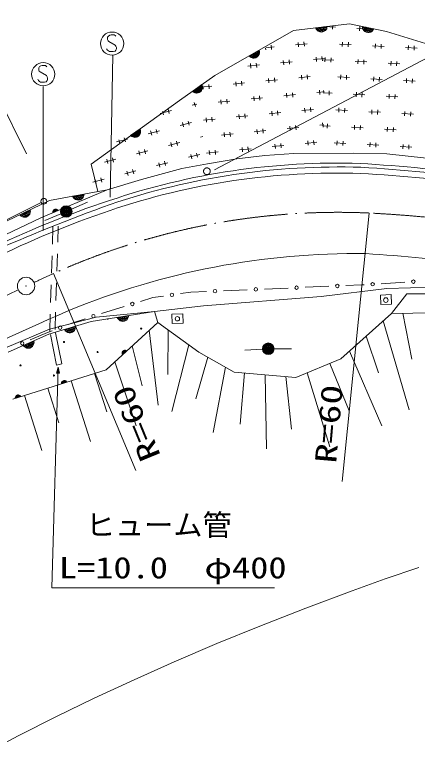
# Model space of a CAD drawing. Units: millimetres, scale not verified. Extents: x -14352 to 625648, y -196871 to 163129.
# Drawn here: x 207064 to 241572, y 47652 to 110948 of the extents above; entities that cross this region are included whole.
import ezdxf
from ezdxf.enums import TextEntityAlignment as Align

# ---------------------------------------------------------------- set-up
doc = ezdxf.new("R2010")
doc.units = ezdxf.units.MM
doc.header["$LTSCALE"] = 1000
for name, pattern in [('USER1', [7.000001, 5.508197, -0.688525, 0.114754, -0.688525]), ('USER2', [3, 2.25, -0.75]), ('USER4', [2.5, 1.5, -1])]:
    doc.linetypes.add(name, pattern=pattern)
for name, color, linetype, lineweight in [('S-BGD', 1, 'Continuous', 13), ('S-BGD-HTXT', 6, 'Continuous', 13), ('S-BMK', 3, 'USER1', 13)]:
    doc.layers.add(name, color=color, linetype=linetype, lineweight=lineweight)
doc.styles.add('ＭＳ ゴシック', font='')
doc.styles.get('ＭＳ ゴシック').set_extended_font_data('MS Gothic')

msp = doc.modelspace()

# ---------------------------------------------------------------- linework, layer by layer
at = {"layer": 'S-BGD'}
for p, q in [((202171, 110948), (208064, 99018)), ((230961, 109598), (235751, 110181)), ((235751, 110181), (238949, 109506)), ((224206, 105729), (230961, 109598)), ((232860, 109829), (233852, 109950)), ((232911, 109720), (232860, 109829)), ((233835, 109885), (232892, 109770)), ((232982, 109630), (232911, 109720)), ((232924, 109711), (233818, 109820)), ((233788, 109753), (232972, 109654)), ((233092, 109533), (232982, 109630)), ((233024, 109597), (233746, 109685)), ((233209, 109486), (233092, 109533)), ((233694, 109616), (233094, 109543)), ((233218, 109495), (233587, 109540)), ((233596, 109534), (233484, 109482)), ((234571, 109876), (233572, 109930)), ((233698, 109606), (233596, 109534)), ((233781, 109727), (233698, 109606)), ((233827, 109831), (233781, 109727)), ((233811, 109727), (233825, 109980)), ((233852, 109950), (233827, 109831)), ((234328, 110023), (234311, 109700)), ((237395, 109724), (236396, 109778)), ((236636, 109575), (236656, 109949)), ((236874, 109827), (236861, 109947)), ((236861, 109947), (237839, 109740)), ((237802, 109684), (236873, 109881)), ((236912, 109719), (236874, 109827)), ((236884, 109814), (237765, 109628)), ((237715, 109575), (236910, 109745)), ((236985, 109591), (236912, 109719)), ((236941, 109674), (237653, 109524)), ((237080, 109510), (236985, 109591)), ((237582, 109475), (236990, 109600)), ((237188, 109449), (237080, 109510)), ((237092, 109515), (237456, 109438)), ((237155, 109914), (237135, 109548)), ((237700, 109552), (237582, 109465)), ((237777, 109636), (237700, 109552)), ((237839, 109740), (237777, 109636)), ((238949, 109506), (250945, 105790)), ((215028, 109016), (215023, 108901)), ((215023, 108901), (215028, 108826)), ((215093, 109126), (215028, 109016)), ((215203, 109201), (215093, 109126)), ((215333, 109236), (215203, 109201)), ((215488, 109236), (215333, 109236)), ((215593, 109216), (215488, 109236)), ((215668, 109181), (215593, 109216)), ((215723, 109121), (215668, 109181)), ((224178, 97658), (246482, 109409)), ((233330, 109463), (233209, 109486)), ((233484, 109482), (233330, 109463)), ((237339, 109417), (237188, 109449)), ((237462, 109429), (237339, 109417)), ((237582, 109465), (237462, 109429)), ((215028, 108826), (215068, 108726)), ((215068, 108726), (215138, 108671)), ((215138, 108671), (215683, 108356)), ((215683, 108356), (215743, 108266)), ((215743, 108266), (215783, 108141)), ((229043, 108351), (229080, 107978)), ((232125, 108468), (231130, 108370)), ((231397, 108206), (231360, 108579)), ((231858, 108628), (231895, 108255)), ((235907, 108388), (234908, 108442)), ((235148, 108239), (235168, 108613)), ((235667, 108586), (235647, 108212)), ((238731, 108236), (237733, 108290)), ((237972, 108087), (237992, 108461)), ((238491, 108434), (238471, 108060)), ((240796, 107935), (240816, 108309)), ((241316, 108282), (241296, 107908)), ((215008, 107926), (214938, 108041)), ((215088, 107851), (215008, 107926)), ((215183, 107806), (215088, 107851)), ((215283, 107791), (215183, 107806)), ((215513, 107791), (215283, 107791)), ((215668, 107836), (215513, 107791)), ((215738, 107926), (215668, 107836)), ((215773, 108021), (215738, 107926)), ((215783, 108141), (215773, 108021)), ((227150, 107415), (228017, 107912)), ((228027, 107845), (227202, 107373)), ((227255, 107331), (228036, 107779)), ((228035, 107706), (227321, 107297)), ((227391, 107265), (228022, 107627)), ((228038, 107679), (228008, 107535)), ((228017, 107912), (228040, 107792)), ((228040, 107792), (228038, 107679)), ((228582, 107929), (228566, 108099)), ((229310, 108192), (228605, 108122)), ((241555, 108084), (240557, 108138)), ((215254, 95306), (215471, 107482)), ((227239, 107334), (227150, 107415)), ((227340, 107279), (227239, 107334)), ((227479, 107232), (227340, 107279)), ((228001, 107543), (227476, 107242)), ((227604, 107235), (227479, 107232)), ((227725, 107261), (227604, 107235)), ((227609, 107246), (227932, 107431)), ((227859, 107338), (227725, 107261)), ((227943, 107428), (227859, 107338)), ((228008, 107535), (227943, 107428)), ((230128, 106660), (230091, 107033)), ((230589, 107082), (230626, 106709)), ((233639, 107196), (232675, 107101)), ((232943, 106937), (232906, 107310)), ((233404, 107359), (233440, 106986)), ((234419, 107052), (233535, 107099)), ((233660, 106902), (233680, 107277)), ((234179, 107250), (234159, 106875)), ((236484, 106750), (236504, 107125)), ((237003, 107098), (236983, 106724)), ((239308, 106599), (239328, 106973)), ((209120, 106390), (209115, 106275)), ((209185, 106500), (209120, 106390)), ((209295, 106575), (209185, 106500)), ((209425, 106610), (209295, 106575)), ((209580, 106610), (209425, 106610)), ((209685, 106590), (209580, 106610)), ((209760, 106555), (209685, 106590)), ((209815, 106495), (209760, 106555)), ((228041, 106646), (227046, 106548)), ((227313, 106383), (227276, 106757)), ((227774, 106806), (227811, 106432)), ((230856, 106923), (229861, 106825)), ((237243, 106900), (236244, 106954)), ((240067, 106748), (239069, 106802)), ((239828, 106946), (239808, 106572)), ((209115, 106275), (209120, 106200)), ((209120, 106200), (209160, 106100)), ((209160, 106100), (209230, 106045)), ((209230, 106045), (209775, 105730)), ((209775, 105730), (209835, 105640)), ((221197, 103610), (224206, 105729)), ((231674, 105391), (231637, 105764)), ((232135, 105813), (232171, 105440)), ((234996, 105414), (235016, 105789)), ((235515, 105762), (235495, 105387)), ((209100, 105300), (209030, 105415)), ((209180, 105225), (209100, 105300)), ((209275, 105180), (209180, 105225)), ((209375, 105165), (209275, 105180)), ((209605, 105165), (209375, 105165)), ((209760, 105210), (209605, 105165)), ((209830, 105300), (209760, 105210)), ((209865, 105395), (209830, 105300)), ((209835, 105640), (209875, 105515)), ((209875, 105515), (209865, 105395)), ((226772, 105100), (225777, 105002)), ((226044, 104838), (226007, 105211)), ((226505, 105260), (226542, 104887)), ((229587, 105377), (228591, 105279)), ((228859, 105114), (228822, 105488)), ((229320, 105536), (229356, 105163)), ((232402, 105653), (231406, 105556)), ((235755, 105564), (234756, 105617)), ((238579, 105412), (237581, 105465)), ((237820, 105262), (237840, 105637)), ((238340, 105610), (238319, 105236)), ((241404, 105260), (240405, 105314)), ((240644, 105111), (240665, 105485)), ((241164, 105458), (241144, 105084)), ((209491, 92469), (209491, 104804)), ((222292, 104382), (223110, 104958)), ((223126, 104892), (222349, 104345)), ((222405, 104308), (223141, 104827)), ((223146, 104754), (222474, 104280)), ((222547, 104255), (223142, 104674)), ((223128, 104588), (222634, 104240)), ((222766, 104257), (223070, 104471)), ((223957, 104824), (223001, 104730)), ((223081, 104469), (223006, 104371)), ((223136, 104582), (223081, 104469)), ((223110, 104958), (223144, 104840)), ((223153, 104728), (223136, 104582)), ((223144, 104840), (223153, 104728)), ((223229, 104561), (223201, 104851)), ((223690, 104983), (223727, 104610)), ((233219, 104122), (233183, 104495)), ((233520, 104305), (233528, 104452)), ((222389, 104309), (222292, 104382)), ((222494, 104264), (222389, 104309)), ((222638, 104230), (222494, 104264)), ((222762, 104245), (222638, 104230)), ((222880, 104282), (222762, 104245)), ((223006, 104371), (222880, 104282)), ((228318, 103831), (227322, 103733)), ((227590, 103569), (227553, 103942)), ((228051, 103991), (228087, 103618)), ((231132, 104108), (230137, 104010)), ((230405, 103845), (230368, 104218)), ((230865, 104267), (230902, 103894)), ((233608, 104351), (232952, 104286)), ((234267, 104227), (233520, 104268)), ((234027, 104426), (234007, 104051)), ((237091, 104076), (236093, 104129)), ((236332, 103926), (236352, 104301)), ((236851, 104274), (236831, 103899)), ((239916, 103924), (238917, 103977)), ((239156, 103774), (239177, 104149)), ((239676, 104122), (239656, 103747)), ((213604, 98151), (221197, 103610)), ((222599, 103281), (222262, 103193)), ((222688, 103278), (222456, 103255)), ((222552, 103073), (222458, 103436)), ((225503, 103554), (224507, 103457)), ((224775, 103292), (224738, 103665)), ((225236, 103714), (225272, 103341)), ((220493, 102733), (219525, 102481)), ((219815, 102360), (219741, 102643)), ((220204, 102849), (220299, 102486)), ((229863, 102562), (228868, 102464)), ((229135, 102299), (229099, 102673)), ((229596, 102722), (229633, 102348)), ((232678, 102839), (231683, 102741)), ((231950, 102576), (231914, 102949)), ((232411, 102998), (232448, 102625)), ((235603, 102739), (234605, 102793)), ((234844, 102590), (234864, 102964)), ((235363, 102937), (235343, 102563)), ((238427, 102587), (237429, 102641)), ((237668, 102438), (237688, 102812)), ((238188, 102786), (238168, 102411)), ((240493, 102286), (240513, 102661)), ((241012, 102634), (240992, 102259)), ((224234, 102009), (223238, 101911)), ((223506, 101746), (223469, 102119)), ((223967, 102168), (224003, 101795)), ((227048, 102285), (226053, 102188)), ((226321, 102023), (226284, 102396)), ((226781, 102445), (226818, 102072)), ((241252, 102436), (240253, 102489)), ((222218, 101721), (221250, 101469)), ((221540, 101348), (221445, 101711)), ((221929, 101837), (222024, 101474)), ((231409, 101293), (230414, 101195)), ((230681, 101030), (230644, 101404)), ((231142, 101452), (231179, 101079)), ((233577, 101506), (233229, 101472)), ((233496, 101307), (233459, 101680)), ((234115, 101403), (233505, 101436)), ((233875, 101601), (233855, 101227)), ((236939, 101251), (235941, 101305)), ((236180, 101102), (236200, 101476)), ((236700, 101449), (236679, 101075)), ((239005, 100950), (239025, 101324)), ((239524, 101298), (239504, 100923)), ((216994, 100589), (217806, 101173)), ((217822, 101107), (217051, 100553)), ((217108, 100517), (217838, 101042)), ((217845, 100969), (217177, 100489)), ((217250, 100465), (217840, 100889)), ((217828, 100804), (217337, 100451)), ((217469, 100468), (217771, 100686)), ((217782, 100684), (217708, 100585)), ((217836, 100797), (217782, 100684)), ((217806, 101173), (217841, 101056)), ((217851, 100943), (217836, 100797)), ((217841, 101056), (217851, 100943)), ((219480, 101008), (218513, 100756)), ((218803, 100635), (218708, 100998)), ((219192, 101124), (219286, 100761)), ((225779, 100740), (224784, 100642)), ((225051, 100477), (225015, 100850)), ((225512, 100899), (225549, 100526)), ((228594, 101016), (227599, 100918)), ((227866, 100754), (227830, 101127)), ((228327, 101176), (228364, 100803)), ((239764, 101099), (238765, 101153)), ((216743, 100295), (215776, 100043)), ((216065, 99922), (215986, 100226)), ((216455, 100411), (216549, 100048)), ((217092, 100517), (216994, 100589)), ((217197, 100473), (217092, 100517)), ((217341, 100441), (217197, 100473)), ((217465, 100456), (217341, 100441)), ((217582, 100495), (217465, 100456)), ((217708, 100585), (217582, 100495)), ((220917, 100112), (221011, 99749)), ((223175, 100508), (222975, 100456)), ((232955, 100024), (231960, 99926)), ((232227, 99761), (232190, 100134)), ((232688, 100183), (232724, 99810)), ((234692, 99766), (234712, 100140)), ((235212, 100113), (235191, 99739)), ((218180, 99399), (218274, 99036)), ((221205, 99996), (220238, 99744)), ((220527, 99623), (220433, 99986)), ((227325, 99470), (226330, 99373)), ((226597, 99208), (226560, 99581)), ((227058, 99630), (227095, 99257)), ((230140, 99747), (229145, 99649)), ((229412, 99485), (229375, 99858)), ((229873, 99907), (229910, 99534)), ((235451, 99915), (234453, 99969)), ((238276, 99763), (237277, 99817)), ((237516, 99614), (237537, 99988)), ((238036, 99961), (238016, 99587)), ((241100, 99611), (240101, 99665)), ((240341, 99462), (240361, 99836)), ((240860, 99809), (240840, 99435)), ((218468, 99283), (217500, 99031)), ((217790, 98910), (217696, 99273)), ((222930, 98983), (221963, 98731)), ((222252, 98611), (222158, 98973)), ((222642, 99099), (222736, 98736)), ((224510, 99194), (223515, 99096)), ((223782, 98931), (223746, 99305)), ((224243, 99354), (224280, 98980)), ((226114, 98604), (228517, 98874)), ((228517, 98874), (230987, 99066)), ((230987, 99066), (236088, 99098)), ((236088, 99098), (238975, 99034)), ((238975, 99034), (242376, 98649)), ((214178, 95810), (213604, 98151)), ((215731, 98570), (214763, 98318)), ((215053, 98198), (214959, 98560)), ((215442, 98686), (215537, 98323)), ((220193, 98271), (219225, 98019)), ((219515, 97898), (219421, 98261)), ((219905, 98387), (219999, 98024)), ((221392, 97762), (223589, 98173)), ((223589, 98173), (226114, 98604)), ((217456, 97558), (216488, 97306)), ((216778, 97185), (216684, 97548)), ((217167, 97674), (217262, 97311)), ((217943, 96838), (221392, 97762)), ((214719, 96845), (213751, 96593)), ((214430, 96961), (214525, 96599)), ((214041, 96473), (213946, 96836)), ((214999, 95940), (217943, 96838)), ((214999, 95940), (209305, 93555)), ((210034, 95031), (214999, 95940)), ((215161, 95995), (214999, 95940)), ((180680, 80898), (210034, 95031)), ((212024, 95395), (213008, 95576)), ((212082, 95289), (212024, 95395)), ((212995, 95510), (212060, 95338)), ((212159, 95204), (212082, 95289)), ((212096, 95281), (212981, 95444)), ((212956, 95375), (212147, 95227)), ((212274, 95113), (212159, 95204)), ((212202, 95174), (212918, 95305)), ((212393, 95074), (212274, 95113)), ((212870, 95233), (212275, 95124)), ((212516, 95058), (212393, 95074)), ((212402, 95083), (212768, 95150)), ((212668, 95086), (212516, 95058)), ((212777, 95144), (212668, 95086)), ((212874, 95223), (212777, 95144)), ((212950, 95349), (212874, 95223)), ((212989, 95455), (212950, 95349)), ((213008, 95576), (212989, 95455)), ((204345, 92408), (209333, 94850)), ((211937, 94285), (213313, 94883)), ((207487, 93804), (208388, 94238)), ((207570, 93717), (207487, 93804)), ((208392, 94171), (207536, 93759)), ((207667, 93655), (207570, 93717)), ((207586, 93713), (208397, 94104)), ((208390, 94031), (207649, 93674)), ((207717, 93637), (208372, 93953)), ((208345, 93871), (207800, 93608)), ((207933, 93603), (208269, 93765)), ((208279, 93761), (208189, 93676)), ((208352, 93863), (208279, 93761)), ((208392, 94004), (208352, 93863)), ((208388, 94238), (208401, 94117)), ((208401, 94117), (208392, 94004)), ((211018, 93889), (209638, 93302)), ((210321, 94043), (210329, 94099)), ((210325, 93982), (210321, 94043)), ((210739, 94223), (210324, 94049)), ((210325, 94016), (210763, 94199)), ((210786, 94175), (210325, 93982)), ((210329, 94085), (210709, 94244)), ((210329, 94099), (210353, 94168)), ((210676, 94264), (210340, 94124)), ((210353, 94168), (210392, 94217)), ((210356, 94164), (210635, 94281)), ((210392, 94217), (210439, 94257)), ((210569, 94287), (210397, 94215)), ((210439, 94257), (210510, 94287)), ((210510, 94287), (210572, 94293)), ((210572, 94293), (210634, 94286)), ((210634, 94286), (210700, 94254)), ((210700, 94254), (210747, 94221)), ((210747, 94221), (210786, 94175)), ((209305, 93555), (203954, 91017)), ((207802, 93598), (207667, 93655)), ((207927, 93592), (207802, 93598)), ((208049, 93609), (207927, 93592)), ((208189, 93676), (208049, 93609)), ((238482, 87898), (240508, 88027)), ((224969, 87291), (226997, 87377)), ((228466, 87439), (230494, 87524)), ((231963, 87586), (233991, 87672)), ((233334, 86796), (238978, 87485)), ((235460, 87734), (236786, 87789)), ((236786, 87789), (237015, 87804)), ((238978, 87485), (244604, 87657)), ((218902, 86712), (219810, 86840)), ((221265, 87045), (222173, 87174)), ((222173, 87174), (223500, 87230)), ((223260, 85992), (233334, 86796)), ((239348, 86959), (238420, 86928)), ((238420, 86928), (238447, 86124)), ((239375, 86155), (239348, 86959)), ((239371, 85355), (240691, 87021)), ((240691, 87021), (249910, 87021)), ((217847, 86380), (218902, 86712)), ((238447, 86124), (239375, 86155)), ((213618, 84655), (219058, 85527)), ((214036, 85034), (219058, 85527)), ((214508, 85330), (216445, 85939)), ((219058, 85527), (223260, 85992)), ((219058, 85527), (219326, 84585)), ((239371, 85355), (251029, 85509)), ((210049, 83991), (214036, 85034)), ((212051, 84556), (213106, 84888)), ((215844, 85012), (216832, 85170)), ((215900, 84904), (215844, 85012)), ((216817, 85104), (215879, 84954)), ((215974, 84817), (215900, 84904)), ((215913, 84896), (216802, 85039)), ((216775, 84971), (215963, 84841)), ((216017, 84786), (216736, 84901)), ((216686, 84830), (216089, 84734)), ((216690, 84821), (216591, 84744)), ((216769, 84945), (216690, 84821)), ((216810, 85050), (216769, 84945)), ((216832, 85170), (216810, 85050)), ((221469, 85319), (220541, 85289)), ((220541, 85289), (220567, 84484)), ((221496, 84515), (221469, 85319)), ((235029, 81452), (239371, 85355)), ((240343, 85368), (241111, 81436)), ((209994, 83563), (213618, 84655)), ((211327, 83965), (212285, 84253)), ((212279, 84186), (211369, 83912)), ((211640, 84398), (212051, 84556)), ((212285, 84253), (212280, 84131)), ((214909, 80528), (219326, 84585)), ((216088, 84724), (215974, 84817)), ((216206, 84682), (216088, 84724)), ((216328, 84664), (216206, 84682)), ((216215, 84691), (216583, 84750)), ((216481, 84688), (216328, 84664)), ((216591, 84744), (216481, 84688)), ((219326, 84585), (222858, 82017)), ((220567, 84484), (221496, 84515)), ((238648, 84705), (240884, 77087)), ((206220, 82363), (210049, 83991)), ((206501, 82035), (209994, 83563)), ((208382, 83078), (209857, 83710)), ((209857, 83710), (210268, 83868)), ((210564, 83699), (211091, 81017)), ((211396, 83865), (211327, 83965)), ((211482, 83789), (211396, 83865)), ((211411, 83859), (212273, 84119)), ((212255, 84048), (211467, 83811)), ((211607, 83712), (211482, 83789)), ((211529, 83764), (212225, 83974)), ((212186, 83897), (211606, 83722)), ((211729, 83686), (211607, 83712)), ((211853, 83684), (211729, 83686)), ((211737, 83696), (212094, 83804)), ((212001, 83729), (211853, 83684)), ((212103, 83799), (212001, 83729)), ((212191, 83888), (212103, 83799)), ((212253, 84021), (212191, 83888)), ((212280, 84131), (212253, 84021)), ((218590, 83909), (219367, 77495)), ((220209, 83943), (220175, 80103)), ((207789, 82599), (208706, 82999)), ((208708, 82932), (207837, 82551)), ((208706, 82999), (208715, 82878)), ((210118, 83549), (210633, 80927)), ((237200, 83404), (238257, 80258)), ((207870, 82508), (207789, 82599)), ((207964, 82443), (207870, 82508)), ((207885, 82504), (208710, 82865)), ((208701, 82793), (207947, 82463)), ((208097, 82381), (207964, 82443)), ((208013, 82424), (208680, 82715)), ((208650, 82634), (208096, 82391)), ((208222, 82370), (208097, 82381)), ((208345, 82383), (208222, 82370)), ((208228, 82381), (208570, 82531)), ((208487, 82445), (208345, 82383)), ((208579, 82527), (208487, 82445)), ((208656, 82626), (208579, 82527)), ((208701, 82766), (208656, 82626)), ((208715, 82878), (208701, 82766)), ((217118, 82557), (217992, 79150)), ((221975, 82659), (220545, 76951)), ((228301, 82290), (226803, 82204)), ((229300, 82319), (230800, 82319)), ((216262, 81990), (216283, 82049)), ((216264, 81916), (216262, 81990)), ((216275, 81861), (216264, 81916)), ((216534, 82190), (216266, 81944)), ((216267, 81987), (216489, 82192)), ((216268, 81904), (216571, 82182)), ((216300, 81805), (216275, 81861)), ((216607, 82173), (216276, 81868)), ((216283, 82049), (216313, 82103)), ((216425, 82175), (216288, 82049)), ((216288, 81837), (216638, 82158)), ((216668, 82143), (216300, 81805)), ((216313, 82103), (216370, 82155)), ((216370, 82155), (216426, 82181)), ((216426, 82181), (216487, 82196)), ((216487, 82196), (216560, 82189)), ((216560, 82189), (216615, 82173)), ((216615, 82173), (216668, 82143)), ((222858, 82017), (225888, 80323)), ((235752, 82103), (238529, 75728)), ((215646, 81204), (217470, 75707)), ((223615, 81594), (222583, 78038)), ((231177, 79861), (235029, 81452)), ((234066, 81054), (235747, 76986)), ((206898, 78012), (214909, 80528)), ((211091, 81017), (210633, 80927)), ((225130, 80746), (224078, 75154)), ((213908, 80214), (214949, 76900)), ((225888, 80323), (231177, 79861)), ((226769, 80246), (226385, 75847)), ((228532, 80092), (228641, 73729)), ((230295, 79938), (230798, 75417)), ((232140, 80259), (234081, 73917)), ((211540, 79470), (211063, 79320)), ((211063, 79320), (211065, 79381)), ((211065, 79381), (211078, 79436)), ((211066, 79354), (211519, 79496)), ((211498, 79522), (211068, 79387)), ((211077, 79423), (211469, 79546)), ((211078, 79436), (211108, 79503)), ((211438, 79569), (211091, 79460)), ((211108, 79503), (211151, 79548)), ((211111, 79499), (211399, 79589)), ((211151, 79548), (211202, 79584)), ((211334, 79601), (211156, 79546)), ((211202, 79584), (211276, 79607)), ((211276, 79607), (211337, 79607)), ((211337, 79607), (211399, 79594)), ((211399, 79594), (211462, 79557)), ((211462, 79557), (211505, 79519)), ((211505, 79519), (211540, 79470)), ((211905, 79584), (213546, 74361)), ((209903, 78955), (210840, 75971)), ((207576, 78224), (207098, 78075)), ((207098, 78075), (207100, 78136)), ((207100, 78136), (207113, 78191)), ((207101, 78108), (207554, 78251)), ((207533, 78277), (207104, 78142)), ((207112, 78177), (207504, 78300)), ((207113, 78191), (207143, 78258)), ((207474, 78324), (207127, 78215)), ((207143, 78258), (207187, 78303)), ((207146, 78253), (207434, 78344)), ((207187, 78303), (207237, 78338)), ((207369, 78356), (207191, 78300)), ((207237, 78338), (207311, 78362)), ((207311, 78362), (207373, 78361)), ((207373, 78361), (207434, 78349)), ((207434, 78349), (207497, 78311)), ((207497, 78311), (207540, 78274)), ((207540, 78274), (207576, 78224)), ((207900, 78326), (209385, 73597))]:
    msp.add_line(p, q, dxfattribs=at)
at = {"layer": 'S-BGD', "linetype": 'USER4'}
for p, q in [((210061, 83788), (210340, 92831)), ((210517, 83964), (210790, 92817))]:
    msp.add_line(p, q, dxfattribs=at)
at = {"layer": 'S-BGD'}
for centre, radius in [((215413, 108476), 995), ((209505, 105850), 995), ((209557, 94960), 249), ((211478, 94085), 498), ((211478, 94085), 440), ((211478, 94085), 382), ((211478, 94085), 322), ((211478, 94085), 265), ((211478, 94085), 195), ((211478, 94085), 135), ((211478, 94085), 77.5), ((211478, 94085), 15), ((237748, 87851), 149), ((241241, 88074), 149), ((208031, 87699), 22.5), ((224235, 87261), 149), ((227731, 87408), 149), ((231228, 87555), 149), ((234725, 87703), 149), ((220538, 86943), 149), ((217146, 86159), 149), ((238884, 86495), 196), ((213807, 85109), 149), ((221005, 84886), 186), ((210954, 84133), 149), ((217903, 84047), 49.8), ((207706, 82789), 149), ((211292, 82905), 49.8), ((228800, 82319), 498), ((228800, 82319), 440), ((228800, 82319), 382), ((228800, 82319), 322), ((228800, 82319), 265), ((228800, 82319), 195), ((228800, 82319), 135), ((228800, 82319), 77.5), ((228800, 82319), 15), ((214165, 82040), 49.8), ((207555, 80898), 49.8), ((210427, 80033), 49.8)]:
    msp.add_circle(centre, radius, dxfattribs=at)
at = {"layer": 'S-BGD', "linetype": 'USER2'}
msp.add_circle((223539, 97535), 289, dxfattribs=at)
at = {"layer": 'S-BGD'}
for centre, radius, start, end in [((234696, 37245), 60988, 88.14276, 108.66177), ((229101, -32851), 131271, 77.27871, 86.69331), ((234772, 36916), 60988, 88.14276, 108.66177), ((229177, -33181), 131271, 77.27871, 86.69331), ((234750, 36397), 60988, 88.14276, 108.66177), ((229155, -33699), 131271, 77.27871, 86.69331), ((240998, 16766), 82408, 108.25186, 116.15881), ((273341, -64873), 169812, 110.0015, 113.80969), ((241877, 15632), 82942, 108.73636, 116.3717), ((236350, 25893), 64586, 89.28313, 112.42892), ((227747, -61346), 152111, 79.14159, 86.45296), ((302424, -125088), 229382, 113.29596, 118.26398), ((215030, 84913), 49.8, 228.05023, 330.16847)]:
    msp.add_arc(centre, radius, start, end, dxfattribs=at)
at = {"layer": 'S-BGD-HTXT'}
for p, q in [((237451, 93955), (235131, 70942)), ((210381, 88769), (217431, 71895)), ((210784, 80732), (210246, 61821)), ((210784, 80732), (210645, 80235)), ((210664, 80247), (210783, 80679)), ((210683, 80266), (210781, 80629)), ((210703, 80284), (210780, 80579)), ((210722, 80302), (210778, 80528)), ((210741, 80320), (210777, 80478)), ((210760, 80338), (210775, 80427)), ((210773, 80338), (210775, 80427)), ((210775, 80427), (210785, 80338)), ((210777, 80478), (210804, 80318)), ((210778, 80528), (210822, 80299)), ((210780, 80579), (210840, 80280)), ((210781, 80629), (210858, 80261)), ((210783, 80680), (210876, 80241)), ((210895, 80228), (210784, 80732)), ((210645, 80235), (210895, 80228)), ((210876, 80241), (210664, 80247)), ((210858, 80261), (210683, 80266)), ((210840, 80280), (210703, 80284)), ((210822, 80299), (210722, 80302)), ((210804, 80318), (210741, 80320)), ((210785, 80338), (210760, 80338)), ((238832, 62606), (241695, 63571)), ((235985, 61583), (238832, 62606)), ((210246, 61821), (229337, 61821)), ((232008, 60090), (235985, 61583)), ((228070, 58548), (232008, 60090)), ((224387, 57043), (228070, 58548)), ((220733, 55485), (224387, 57043)), ((217292, 53954), (220733, 55485)), ((213879, 52370), (217292, 53954)), ((210638, 50801), (213879, 52370)), ((207425, 49178), (210638, 50801)), ((204230, 47495), (207425, 49178))]:
    msp.add_line(p, q, dxfattribs=at)
at = {"layer": 'S-BMK', "linetype": 'Continuous'}
msp.add_circle((208031, 87699), 746, dxfattribs=at)
at = {"layer": 'S-BMK'}
for centre, radius, start, end in [((234789, 34605), 59410, 87.43151, 114.25781), ((231342, -23599), 117713, 77.34657, 87.02521), ((307130, -123350), 233142, 114.51816, 114.96826), ((307130, -123350), 233142, 115.33679, 119.47723)]:
    msp.add_arc(centre, radius, start, end, dxfattribs=at)

# ---------------------------------------------------------------- texts
at = {"layer": 'S-BGD-HTXT', "style": 'ＭＳ ゴシック', "width": 1.35}
for rotation, p in [(112.3, (220111, 73357)), (85.1, (235167, 72396))]:
    msp.add_text('R=60', height=1833, rotation=rotation, dxfattribs=at).set_placement(p, align=Align.BOTTOM_LEFT)
at = {"layer": 'S-BGD-HTXT', "style": 'ＭＳ ゴシック'}
msp.add_text('ヒューム管', height=1833, dxfattribs=at).set_placement((213160, 65750), align=Align.BOTTOM_LEFT)
at = {"layer": 'S-BGD-HTXT', "style": 'ＭＳ ゴシック', "width": 1.25}
msp.add_text('L=10.0\u3000φ400', height=1833, dxfattribs=at).set_placement((210847, 62088), align=Align.BOTTOM_LEFT)

doc.saveas('drawing.dxf')
